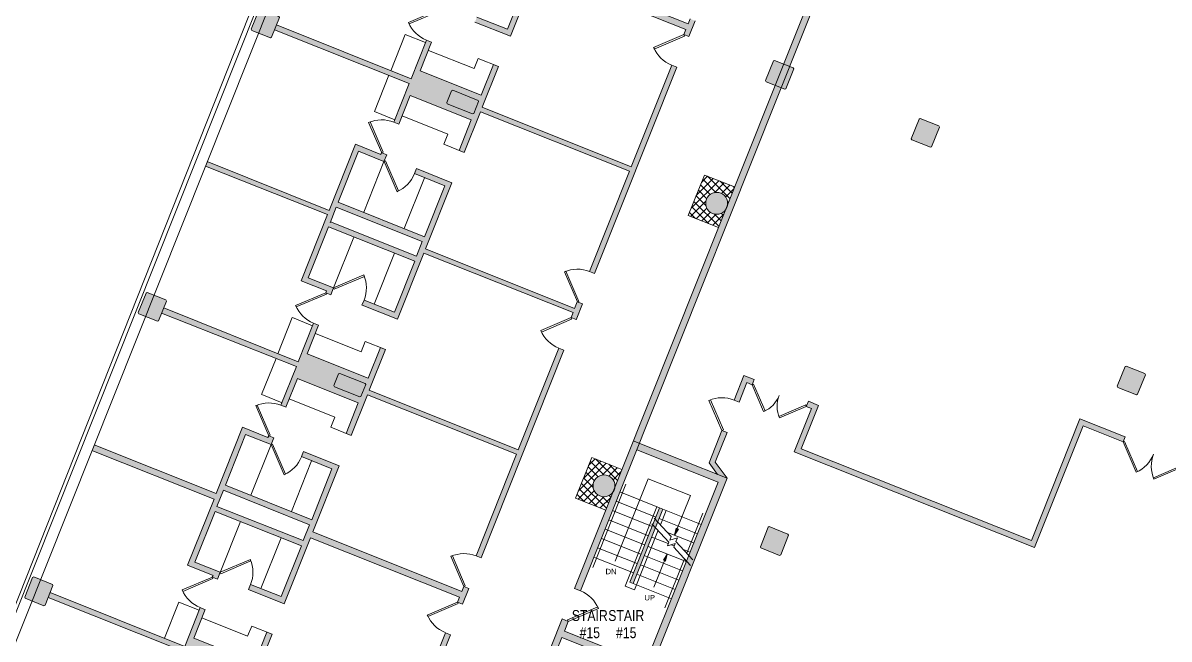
# Model space of a CAD drawing. Header units: inches. Extents: x -13 to 4331, y -638 to 2885.
# Drawn here: x 618 to 1876, y 1519 to 2195 of the extents above; entities that cross this region are included whole.
import ezdxf

# ---------------------------------------------------------------- set-up
doc = ezdxf.new("R2010")
doc.units = ezdxf.units.IN
doc.header["$MEASUREMENT"] = 0
doc.linetypes.add('Demolished', pattern=[0.1875, 0.125, -0.0625])
for name, color, linetype, lineweight in [('A-CASE', 7, 'Continuous', 9), ('A-DETL-THIN', 151, 'Continuous', 9), ('A-DOOR', 31, 'Demolished', 9), ('A-FLOR-STRS', 7, 'Continuous', 9), ('A-WALL', 113, 'Continuous', 13), ('A-WALL-PATT', 111, 'Continuous', 13), ('A-WALL-PRHT', 7, 'Continuous', 9), ('Chevy Chase Pavilion_3rd Floor Base_dwg', 8, 'Continuous', 9), ('NIC', 7, 'Continuous', 9), ('S-COLS', 52, 'Continuous', 13), ('TEXT', 7, 'Continuous', 9), ('TEXT - RCP', 7, 'Continuous', 9)]:
    doc.layers.add(name, color=color, linetype=linetype, lineweight=lineweight)
doc.styles.add('Arial', font='arial.ttf', dxfattribs={"height": 6})
doc.styles.add('Arial_1', font='arial.ttf', dxfattribs={"width": 0.8, "height": 12})
pattern_1 = [(45, (974.849, 1029.694), (-4.24264, 4.24264), []), (135, (974.849, 1029.694), (-4.24264, -4.24264), [])]

# ---------------------------------------------------------------- blocks, each defined once
blk = doc.blocks.new('Chevy Chase Pavilion_3rd Floor Base_dwg__U3-5518006-FIRST FLOOR DEMOLITION')
at = {"layer": 'A-DOOR', "color": 7, "linetype": 'Continuous', "flags": 128}
blk.add_lwpolyline([(0, 0), (25.5, 25.5), (26.1, 24.8), (26.7, 24.2), (1.2, -1.2)], close=True, dxfattribs=at)
at = {"layer": 'A-DOOR', "color": 7, "linetype": 'Continuous'}
blk.add_arc((0, 0), 36, 0, 45, dxfattribs=at)
blk = doc.blocks.new('Chevy Chase Pavilion_3rd Floor Base_dwg__U3-5518005-FIRST FLOOR DEMOLITION')
at = {"layer": 'A-DOOR', "color": 7, "linetype": 'Continuous', "flags": 128}
blk.add_lwpolyline([(0, 0), (25.5, 25.5), (26.1, 24.8), (26.7, 24.2), (1.2, -1.2)], close=True, dxfattribs=at)
at = {"layer": 'A-DOOR', "color": 7, "linetype": 'Continuous'}
blk.add_arc((0, 0), 36, 0, 45, dxfattribs=at)
blk = doc.blocks.new('Chevy Chase Pavilion_3rd Floor Base_dwg__U5-5518008-FIRST FLOOR DEMOLITION')
at = {"layer": 'A-DOOR', "color": 7, "linetype": 'Continuous', "flags": 128}
blk.add_lwpolyline([(0, 0), (25.5, -25.5), (26.1, -24.8), (26.7, -24.2), (1.2, 1.2)], close=True, dxfattribs=at)
at = {"layer": 'A-DOOR', "color": 7, "linetype": 'Continuous'}
blk.add_arc((0, 0), 36, 315, 0, dxfattribs=at)
blk = doc.blocks.new('Chevy Chase Pavilion_3rd Floor Base_dwg_cut-5518010-FIRST FLOOR DEMOLITION')
at = {"layer": 'A-FLOR-STRS', "flags": 128}
blk.add_lwpolyline([(-1, 0), (-0.125, 0), (-0.0625, -0.125), (0.0625, 0.125), (0.125, 0), (1, 0)], dxfattribs=at)
blk = doc.blocks.new('Chevy Chase Pavilion_3rd Floor Base_dwg__U12-5518020-FIRST FLOOR DEMOLITION')
at = {"layer": 'A-DOOR', "color": 7, "linetype": 'Continuous', "flags": 128}
blk.add_lwpolyline([(0, 0), (22.6, -22.6), (23.2, -22), (23.8, -21.4), (1.2, 1.2)], close=True, dxfattribs=at)
at = {"layer": 'A-DOOR', "color": 7, "linetype": 'Continuous'}
blk.add_arc((0, 0), 32, 315, 0, dxfattribs=at)
blk = doc.blocks.new('Chevy Chase Pavilion_3rd Floor Base_dwg__U12-5518021-FIRST FLOOR DEMOLITION')
at = {"layer": 'A-DOOR', "color": 7, "linetype": 'Continuous', "flags": 128}
blk.add_lwpolyline([(0, 0), (22.6, -22.6), (23.2, -22), (23.8, -21.4), (1.2, 1.2)], close=True, dxfattribs=at)
at = {"layer": 'A-DOOR', "color": 7, "linetype": 'Continuous'}
blk.add_arc((0, 0), 32, 315, 0, dxfattribs=at)
blk = doc.blocks.new('Chevy Chase Pavilion_3rd Floor Base_dwg__U5-5518022-FIRST FLOOR DEMOLITION')
at = {"layer": 'A-DOOR', "color": 7, "linetype": 'Continuous', "flags": 128}
blk.add_lwpolyline([(0, 0), (25.5, -25.5), (26.1, -24.8), (26.7, -24.2), (1.2, 1.2)], close=True, dxfattribs=at)
at = {"layer": 'A-DOOR', "color": 7, "linetype": 'Continuous'}
blk.add_arc((0, 0), 36, 315, 0, dxfattribs=at)
blk = doc.blocks.new('Chevy Chase Pavilion_3rd Floor Base_dwg-5020009-FIRST FLOOR DEMOLITION')
at = {"layer": 'A-FLOR-STRS'}
for points in [[(1333.3, 1632.9), (1335, 1640.8), (1337.5, 1639.8)], [(1323.4, 1604.5), (1320.9, 1605.5), (1325.1, 1612.4)]]:
    blk.add_hatch(color=256, dxfattribs=at).paths.add_polyline_path(points, flags=0)
at = {"layer": 'A-WALL-PATT', "lineweight": 9}
h = blk.add_hatch(color=7, dxfattribs=at)
h.paths.add_polyline_path([(1349, 2180), (1355.9, 2197.3), (1350.3, 2199.5), (1348.1, 2194), (1184.6, 2259.2), (1213.5, 2331.7), (1174.6, 2347.4), (1172.4, 2341.8), (1205.7, 2328.3), (1183.5, 2272.6), (1088.8, 2310.6), (1111, 2366.3), (1138.9, 2355.1), (1141.9, 2362.6), (1136.3, 2364.9), (1135.5, 2362.9), (1107.7, 2374.1), (1078.7, 2301.5), (945, 2354.9), (942.4, 2348.6), (1076.3, 2295.2), (1047.3, 2222.6), (1075.2, 2211.6), (1074.4, 2209.6), (1080, 2207.4), (1083, 2214.9), (1055.1, 2226), (1077.4, 2281.7), (1172.2, 2244.1), (1149.9, 2188.3), (1116.4, 2201.5), (1114.2, 2195.9), (1153.3, 2180.5), (1182.2, 2253), (1345.6, 2187.8), (1343.5, 2182.2), (1348.1, 2180.4)], flags=0)
h.paths.add_polyline_path([(1174, 2249.8), (1079.5, 2287.3), (1086.6, 2305), (1180.9, 2267.2), (1175.3, 2253)], flags=0)
for points in [[(1459.4, 2147.4), (1516.5, 2290.6), (1509.9, 2293.3), (1452.8, 2150), (1455.4, 2148.9)], [(889.9, 2178.8), (891.2, 2179.3), (899.8, 2200.9), (899.2, 2202.2), (878.7, 2210.3), (877.4, 2209.7), (868.9, 2188.2), (869.5, 2186.9), (888.5, 2179.3)], [(1454.1, 2122.4), (1455.4, 2122.9), (1464, 2144.5), (1463.4, 2145.8), (1443, 2153.9), (1441.7, 2153.3), (1433.1, 2131.8), (1433.7, 2130.5), (1452.8, 2122.9)], [(1294.5, 1733.9), (1450.1, 2124), (1443.4, 2126.6), (1391.3, 1995.9), (1390.9, 1993.7), (1390.1, 1991.6), (1388.9, 1989.7), (1287.9, 1736.5), (1291.7, 1735)], [(1111.7, 2095.2), (1113, 2095.8), (1118.2, 2108.8), (1117.6, 2110.1), (1089.8, 2121.2), (1088.5, 2120.6), (1083.3, 2107.6), (1083.8, 2106.3), (1111.3, 2095.4)], [(1613.9, 2058.6), (1615.2, 2059.2), (1623.8, 2080.8), (1623.2, 2082.1), (1602.7, 2090.2), (1601.5, 2089.6), (1592.9, 2068), (1593.5, 2066.7), (1612.5, 2059.2)], [(1380, 1985.1), (1381.2, 1985.3), (1382.7, 1985.6), (1383.7, 1985.9), (1383.8, 1986), (1384, 1986), (1384.1, 1986.1), (1384.6, 1986.3), (1385.6, 1986.8), (1386.6, 1987.6), (1387.7, 1988.4), (1388.4, 1989.2), (1389.1, 1990.1), (1389.7, 1991), (1390.4, 1992.4), (1390.7, 1993.1), (1391, 1994.3), (1391.2, 1995.3), (1391.3, 1996.5), (1391.3, 1997.8), (1391.2, 1999.2), (1391.1, 1999.3), (1391.2, 1999.4), (1391.1, 1999.6), (1390.8, 2000.6), (1390.5, 2001.5), (1390.1, 2002.4), (1389.6, 2003.4), (1388.9, 2004.4), (1388, 2005.4), (1387.2, 2006.1), (1386.1, 2007.1), (1385.9, 2007.1), (1384.5, 2007.9), (1384, 2008.1), (1382.2, 2008.7), (1382, 2008.8), (1379.6, 2009.1), (1377.2, 2008.9), (1374.8, 2008.2), (1374.8, 2008.1), (1372.8, 2007.1), (1370.9, 2005.5), (1369.4, 2003.7), (1368.3, 2001.5), (1367.6, 1999.3), (1367.4, 1996.9), (1367.7, 1994.6), (1367.8, 1994.3), (1368.3, 1992.8), (1368.6, 1992), (1369.4, 1990.5), (1369.8, 1990), (1370.3, 1989.3), (1371.4, 1988.2), (1372.1, 1987.7), (1373.1, 1986.9), (1374.6, 1986.1), (1374.7, 1986.1), (1374.8, 1986), (1375, 1986), (1375.3, 1985.9), (1376.3, 1985.5), (1377.6, 1985.3), (1379.1, 1985.1), (1379.7, 1985.1)], [(765.9, 1867.8), (767.2, 1868.3), (775.7, 1889.9), (775.2, 1891.2), (754.7, 1899.3), (753.4, 1898.7), (744.9, 1877.2), (745.4, 1875.9), (764.5, 1868.3)], [(987.9, 1784.7), (989.2, 1785.2), (994.4, 1798.2), (993.8, 1799.5), (965.9, 1810.6), (964.6, 1810.1), (959.4, 1797.1), (960, 1795.8), (987.5, 1784.8)], [(1839.9, 1787), (1841.2, 1787.6), (1849.7, 1809.1), (1849.2, 1810.4), (1828.7, 1818.5), (1827.4, 1818), (1818.9, 1796.4), (1819.4, 1795.1), (1838.5, 1787.6)], [(1256.4, 1675.2), (1257.7, 1675.4), (1259.2, 1675.7), (1260.1, 1676), (1260.2, 1676.1), (1260.4, 1676.1), (1260.5, 1676.2), (1261, 1676.4), (1262, 1676.9), (1263.1, 1677.7), (1264.1, 1678.5), (1264.8, 1679.3), (1265.5, 1680.2), (1266.1, 1681.1), (1266.8, 1682.5), (1267.2, 1683.5), (1267.4, 1684.3), (1267.6, 1685.4), (1267.7, 1686.5), (1267.7, 1687.8), (1267.6, 1689.3), (1267.5, 1689.4), (1267.6, 1689.5), (1267.5, 1689.6), (1267.2, 1690.6), (1267, 1691.2), (1266.5, 1692.5), (1266, 1693.4), (1265.3, 1694.4), (1264.4, 1695.4), (1263.6, 1696.2), (1262.5, 1697.1), (1262.3, 1697.2), (1261, 1697.9), (1260.7, 1698.1), (1258.6, 1698.8), (1258.4, 1698.8), (1256, 1699.1), (1253.6, 1698.9), (1251.2, 1698.2), (1251.2, 1698.2), (1249.2, 1697.1), (1247.3, 1695.6), (1245.8, 1693.8), (1244.7, 1691.6), (1244, 1689.4), (1243.8, 1687), (1244.1, 1684.7), (1244.2, 1684.4), (1244.7, 1682.9), (1244.9, 1682.1), (1245.7, 1680.8), (1246.2, 1680), (1246.7, 1679.4), (1247.6, 1678.4), (1248.5, 1677.7), (1249.5, 1677), (1251, 1676.2), (1251.1, 1676.2), (1251.2, 1676.1), (1251.4, 1676.1), (1251.7, 1675.9), (1252.8, 1675.6), (1254, 1675.3), (1255.5, 1675.2), (1256.1, 1675.2)], [(1287.8, 1579.9), (1320.4, 1661.7), (1316.7, 1663.2), (1284.1, 1581.4)], [(1448.3, 1610.9), (1449.6, 1611.4), (1458.1, 1633), (1457.6, 1634.3), (1437.1, 1642.4), (1435.8, 1641.8), (1427.3, 1620.3), (1427.8, 1619), (1446.9, 1611.4)], [(641.4, 1555.7), (642.7, 1556.2), (651.3, 1577.8), (650.7, 1579.1), (630.3, 1587.2), (629, 1586.6), (620.4, 1565.1), (621, 1563.8), (640, 1556.2)]]:
    blk.add_hatch(color=7, dxfattribs=at).paths.add_polyline_path(points, flags=0)
h = blk.add_hatch(color=7, dxfattribs=at)
h.paths.add_polyline_path([(1245.4, 1920.2), (1335.7, 2146.6), (1330.1, 2148.8), (1285.6, 2037.2), (1122.2, 2102.6), (1139.9, 2147.1), (1134.4, 2149.3), (1121, 2115.9), (1054.2, 2142.6), (1066.6, 2174), (1061, 2176.3), (1044.2, 2133.8), (896.6, 2192.9), (894.4, 2187.3), (1042.1, 2128.6), (1025.1, 2086.2), (1030.6, 2084), (1043.3, 2115.3), (1110.2, 2088.6), (1096.8, 2055.2), (1102.4, 2053), (1120.2, 2097.6), (1283.7, 2032.5), (1239.8, 1922.4)], flags=0)
h.paths.add_polyline_path([(1111.7, 2095.2), (1083.8, 2106.3), (1083.3, 2107.6), (1088.5, 2120.6), (1089.8, 2121.2), (1117.6, 2110.1), (1118.2, 2108.8), (1113, 2095.8)], flags=0)
h = blk.add_hatch(color=7, dxfattribs=at)
h.paths.add_polyline_path([(1225.2, 1869.4), (1232.1, 1886.7), (1226.5, 1889), (1223.6, 1881.9), (1060.1, 1947.1), (1089, 2019.6), (1050.2, 2035.3), (1047.9, 2029.7), (1081.3, 2016.2), (1059, 1960.5), (964.3, 1998.5), (986.6, 2054.2), (1014.4, 2043), (1017.4, 2050.5), (1011.8, 2052.8), (1011.1, 2050.8), (983.2, 2062), (954.3, 1989.4), (820.5, 2042.8), (818.6, 2038), (952.4, 1984.7), (923.5, 1912.1), (951.4, 1901), (950.6, 1899.1), (956.2, 1896.9), (959.2, 1904.4), (931.3, 1915.4), (953.5, 1971.2), (1048.3, 1933.5), (1026.1, 1877.8), (992.6, 1891), (990.4, 1885.4), (1029.4, 1870), (1058.3, 1942.4), (1221.8, 1877.2), (1219.6, 1871.7), (1223.6, 1870.1)], flags=0)
h.paths.add_polyline_path([(1050.1, 1939.2), (955.7, 1976.8), (962.1, 1992.9), (1056.5, 1955.1), (1051.4, 1942.4)], flags=0)
h = blk.add_hatch(color=7, dxfattribs=at)
h.paths.add_polyline_path([(1120.9, 1608.1), (1211.8, 1836), (1206.2, 1838.2), (1161.7, 1726.6), (998.3, 1792), (1016.1, 1836.6), (1010.5, 1838.8), (997.2, 1805.4), (930.3, 1832.1), (942.7, 1863.5), (937.1, 1865.7), (920.3, 1823.2), (772.7, 1882.4), (770.5, 1876.8), (918.3, 1818), (901.3, 1775.6), (906.9, 1773.4), (919.4, 1804.8), (986.3, 1778.1), (973, 1744.7), (978.6, 1742.5), (996.3, 1787), (1159.9, 1721.9), (1115.4, 1610.3), (1119.1, 1608.8)], flags=0)
h.paths.add_polyline_path([(987.9, 1784.7), (960, 1795.8), (959.4, 1797.1), (964.6, 1810.1), (965.9, 1810.6), (993.8, 1799.5), (994.4, 1798.2), (989.2, 1785.2)], flags=0)
h = blk.add_hatch(color=7, dxfattribs=at)
h.paths.add_polyline_path([(2459.2, 1485), (2463.6, 1496.1), (2458.1, 1498.4), (2455.9, 1492.8), (2439.8, 1499.2), (2437.6, 1493.6), (2455.9, 1486.3)], flags=0)
h.paths.add_polyline_path([(2364.7, 1490.3), (2364.9, 1490.6), (2362.9, 1493.5), (2365.7, 1495.5), (2366.4, 1494.5), (2375.9, 1518.2), (2404.2, 1506.9), (2406.4, 1512.5), (2372.5, 1526), (2360.7, 1496.3), (2362.9, 1493.1)], flags=0)
h.paths.add_polyline_path([(2477, 1529.6), (2485.5, 1550.9), (2392.6, 1588), (2390.4, 1582.4), (2477.7, 1547.6), (2471.4, 1531.8)], flags=0)
h.paths.add_polyline_path([(2154.1, 1591.3), (2178.9, 1653.5), (2182.9, 1651.9), (2191.5, 1673.5), (2193, 1672.9), (2195.2, 1678.4), (2188.1, 1681.3), (2179.5, 1659.7), (2175.6, 1661.3), (2150.8, 1599.1), (2145.2, 1601.3), (2152.5, 1619.6), (2141.3, 1624), (2139.1, 1618.4), (2144.7, 1616.2), (2137.4, 1597.9), (2150.8, 1592.6)], flags=0)
h.paths.add_polyline_path([(2357, 1595.7), (2359.2, 1601.3), (2353.6, 1603.5), (2365.9, 1634.5), (2341.5, 1644.2), (2339.3, 1638.6), (2358.1, 1631.1), (2345.8, 1600.2), (2353.6, 1597.1)], flags=0)
h.paths.add_polyline_path([(1989.6, 1607.8), (2013.8, 1668.4), (2071.4, 1645.5), (2070.9, 1646.7), (2072.7, 1651.4), (2010.5, 1676.2), (1986.3, 1615.6), (1922.7, 1640.9), (1944, 1694.4), (1894.4, 1714.2), (1892.2, 1708.6), (1936.2, 1691.1), (1914.9, 1637.6), (1986.3, 1609.1)], flags=0)
h.paths.add_polyline_path([(2283.4, 1611.8), (2300.3, 1654.2), (2305.8, 1652), (2308.1, 1657.5), (2296.9, 1662), (2280, 1619.6), (2260.5, 1627.4), (2269.1, 1649), (2262.1, 1651.8), (2259.8, 1646.2), (2261.3, 1645.6), (2252.7, 1624.1), (2280, 1613.2)], flags=0)
h.paths.add_polyline_path([(1728, 1619.4), (1781.3, 1752.9), (1825.3, 1735.3), (1827.5, 1740.9), (1777.9, 1760.7), (1724.7, 1627.2), (1472.2, 1727.9), (1491.2, 1775.5), (1480, 1780), (1477.7, 1774.4), (1483.4, 1772.2), (1464.4, 1724.5), (1724.7, 1620.7)], flags=0)
h.paths.add_polyline_path([(2105.7, 1631.8), (2107.9, 1637.4), (2095, 1642.5), (2092.8, 1636.9), (2100.9, 1633.7)], flags=0)
h.paths.add_polyline_path([(1390.8, 1695.5), (1377.9, 1713.3), (1390.8, 1745.6), (1385.2, 1747.8), (1371.1, 1712.5), (1380.4, 1699.6), (1390.8, 1695.5)], flags=0)
h.paths.add_polyline_path([(1404.1, 1779), (1412.6, 1800.4), (1418.3, 1798.1), (1420.5, 1803.7), (1409.3, 1808.2), (1398.5, 1781.2)], flags=0)
h = blk.add_hatch(color=7, dxfattribs=at)
h.paths.add_polyline_path([(1100.7, 1557.3), (1107.6, 1574.6), (1102, 1576.9), (1099.8, 1571.3), (936.3, 1636.6), (965.2, 1709), (926.3, 1724.7), (924.1, 1719.2), (957.4, 1705.7), (935.2, 1650), (840.5, 1687.9), (862.7, 1743.6), (890.6, 1732.5), (893.6, 1740), (888, 1742.2), (887.2, 1740.3), (859.4, 1751.4), (830.4, 1678.9), (696.7, 1732.3), (694.1, 1725.9), (828, 1672.6), (799, 1600), (826.9, 1588.9), (826.1, 1587), (831.7, 1584.8), (834.7, 1592.3), (806.8, 1603.3), (829.1, 1659.1), (923.8, 1621.4), (901.6, 1565.7), (868.1, 1578.9), (865.9, 1573.3), (905, 1557.9), (933.9, 1630.3), (1097.3, 1565.1), (1095.1, 1559.6), (1099.8, 1557.7)], flags=0)
h.paths.add_polyline_path([(925.7, 1627.1), (831.2, 1664.7), (838.3, 1682.3), (932.6, 1644.5), (927, 1630.3)], flags=0)
h = blk.add_hatch(color=7, dxfattribs=at)
h.paths.add_polyline_path([(1210, 1482.3), (1305.8, 1482.3), (1390.8, 1695.5), (1287.9, 1736.5), (1267.7, 1685.9), (1267.3, 1683.8), (1266.5, 1681.7), (1265.3, 1679.8), (1223.3, 1574.6), (1230, 1572), (1291.7, 1726.8), (1380.9, 1691.2), (1301.5, 1492.2), (1212.3, 1527.7), (1216.6, 1538.5), (1210, 1541.2), (1186.5, 1482.3), (1209.5, 1482.3)], flags=0)
h.paths.add_polyline_path([(1197.2, 1489.9), (1209.5, 1520.7), (1286.6, 1489.9), (1209.5, 1489.9)], flags=0)
h = blk.add_hatch(color=7, dxfattribs=at)
h.paths.add_polyline_path([(995.8, 1294.4), (1087.4, 1523.9), (1081.8, 1526.1), (1037.3, 1414.5), (873.9, 1479.9), (891.6, 1524.5), (886.1, 1526.7), (872.7, 1493.3), (805.9, 1520), (818.3, 1551.4), (812.7, 1553.6), (795.9, 1511.1), (648.3, 1570.3), (646.1, 1564.7), (793.8, 1505.9), (776.8, 1463.5), (782.4, 1461.3), (795, 1492.7), (861.8, 1466), (848.5, 1432.6), (854.1, 1430.4), (871.9, 1474.9), (1035.4, 1409.8), (990.3, 1296.7)], flags=0)
h.paths.add_polyline_path([(864.5, 1472.6), (834.8, 1484.4), (840.7, 1499.3), (870.4, 1487.4), (864.6, 1473)], flags=0)
at = {"layer": 'A-WALL-PRHT'}
h = blk.add_hatch(dxfattribs=at)
h.set_pattern_fill('FP_7', color=256, style=0, pattern_type=2)
h.set_pattern_definition(pattern_1)
h.paths.add_polyline_path([(1381.2, 1970.6), (1388.9, 1989.7), (1387.2, 1987.9), (1385.2, 1986.6), (1384.1, 1986.1), (1384, 1986), (1383.8, 1986), (1382.9, 1985.6), (1380.5, 1985.1), (1378.1, 1985.2), (1375.7, 1985.7), (1375, 1986), (1374.8, 1986), (1374.6, 1986.1), (1373.4, 1986.7), (1371.4, 1988.1), (1369.8, 1989.9), (1368.5, 1992.2), (1367.7, 1994.5), (1367.4, 1996.9), (1367.6, 1999.3), (1368.4, 2001.7), (1369.4, 2003.7), (1370.9, 2005.6), (1372.8, 2007.1), (1375, 2008.3), (1377.4, 2008.9), (1379.8, 2009.1), (1382.2, 2008.7), (1384.5, 2007.9), (1386, 2007.1), (1386.1, 2007.1), (1386.2, 2006.9), (1386.6, 2006.7), (1388.4, 2005), (1389.8, 2003), (1390.8, 2000.8), (1391.1, 1999.6), (1391.2, 1999.4), (1391.1, 1999.3), (1391.3, 1998.4), (1391.3, 1995.9), (1399, 2015.1), (1366, 2028.2), (1348.2, 1983.7), (1380.7, 1970.8)], flags=0)
h = blk.add_hatch(dxfattribs=at)
h.set_pattern_fill('FP_7', color=256, style=0, pattern_type=2)
h.set_pattern_definition(pattern_1)
h.paths.add_polyline_path([(1257.7, 1660.6), (1265.3, 1679.8), (1263.6, 1678.1), (1261.6, 1676.7), (1260.5, 1676.2), (1260.4, 1676.1), (1260.2, 1676.1), (1259.4, 1675.7), (1257, 1675.2), (1254.5, 1675.2), (1252.1, 1675.7), (1251.4, 1676.1), (1251.2, 1676.1), (1251, 1676.2), (1249.9, 1676.7), (1247.9, 1678.2), (1246.2, 1680), (1244.9, 1682.1), (1244.1, 1684.4), (1243.8, 1687), (1244, 1689.4), (1244.8, 1691.8), (1245.8, 1693.8), (1247.3, 1695.7), (1249.3, 1697.2), (1251.4, 1698.3), (1253.8, 1699), (1256.2, 1699.2), (1258.7, 1698.8), (1261, 1698), (1262.4, 1697.1), (1262.5, 1697.1), (1262.6, 1697), (1263.1, 1696.7), (1264.9, 1695), (1266.3, 1693), (1267.2, 1690.8), (1267.5, 1689.6), (1267.6, 1689.5), (1267.5, 1689.4), (1267.7, 1688.4), (1267.7, 1685.9), (1275.4, 1705.1), (1242.4, 1718.3), (1224.6, 1673.8), (1257, 1660.9)], flags=0)
at = {"layer": 'A-CASE'}
for p, q in [((1037.7, 2182.3), (1021.9, 2142.6)), ((1037.8, 2182.2), (1060.1, 2173.4)), ((1004, 2097.9), (1019.9, 2137.6)), ((1004.1, 2097.9), (1026.4, 2088.9)), ((992.2, 1987.3), (1014.4, 2043.1)), ((1036.7, 1969.4), (1059, 2025.2)), ((981.4, 1960.1), (959.2, 1904.3)), ((1026, 1942.4), (1003.8, 1886.6)), ((913.9, 1871.7), (898, 1832)), ((914, 1871.7), (936, 1862.9)), ((880.2, 1787.4), (896, 1827)), ((880.3, 1787.3), (902.6, 1778.4)), ((868.3, 1676.8), (890.6, 1732.5)), ((912.9, 1658.9), (935.1, 1714.6)), ((856.9, 1648), (834.7, 1592.2)), ((901.5, 1630.3), (879.3, 1574.5)), ((789.4, 1559.6), (773.6, 1519.9)), ((789.5, 1559.6), (811.8, 1550.7))]:
    blk.add_line(p, q, dxfattribs=at)
at = {"layer": 'A-CASE', "flags": 128}
for points in [[(1063.1, 2164.9), (1113.2, 2144.9), (1117.6, 2156), (1139.9, 2147.1)], [(1034.4, 2093), (1084.5, 2073), (1080.1, 2061.9), (1102.4, 2053)], [(939.2, 1854.3), (989.4, 1834.3), (993.8, 1845.4), (1016.1, 1836.6)], [(910.5, 1782.5), (960.7, 1762.5), (956.3, 1751.4), (978.6, 1742.5)], [(814.8, 1542.2), (864.9, 1522.2), (869.3, 1533.3), (891.6, 1524.5)]]:
    blk.add_lwpolyline(points, dxfattribs=at)
at = {"layer": 'A-FLOR-STRS'}
for p, q in [((1279.8, 1688.9), (1243.4, 1597.6)), ((1316.7, 1663.2), (1273.2, 1680.5)), ((1308.6, 1642.7), (1265.1, 1660.1)), ((1312.6, 1652.9), (1269.2, 1670.3)), ((1323.9, 1660.3), (1317.7, 1644.5)), ((1320.4, 1661.7), (1362.4, 1644.9)), ((1304.5, 1632.5), (1261, 1649.8)), ((1316.3, 1651.5), (1358.3, 1634.7)), ((1364.1, 1657.2), (1346.6, 1613.3)), ((1300.4, 1622.3), (1256.9, 1639.6)), ((1325.6, 1635.9), (1354.3, 1624.5)), ((1333.3, 1632.9), (1335, 1640.8)), ((1337.5, 1639.8), (1333.3, 1632.9)), ((1335, 1640.8), (1337.5, 1639.8)), ((1296.3, 1612.1), (1252.9, 1629.4)), ((1308.2, 1631), (1326.3, 1623.8)), ((1329.3, 1622.6), (1332.8, 1621.2)), ((1292.3, 1601.9), (1248.8, 1619.2)), ((1300, 1610.6), (1342, 1593.8)), ((1304.1, 1620.8), (1346.1, 1604.1)), ((1325.1, 1612.4), (1310.6, 1576)), ((1320.9, 1605.5), (1325.1, 1612.4)), ((1325.1, 1612.4), (1323.4, 1604.5)), ((1342.9, 1617.2), (1350.2, 1614.3)), ((1288.2, 1591.6), (1244.7, 1609)), ((1296, 1600.4), (1338, 1583.6)), ((1323.4, 1604.5), (1320.9, 1605.5)), ((1344.1, 1607.1), (1322.6, 1553.2)), ((1291.9, 1590.2), (1333.9, 1573.4)), ((1287.8, 1579.9), (1329.8, 1563.2))]:
    blk.add_line(p, q, dxfattribs=at)
at = {"layer": 'A-FLOR-STRS', "flags": 128}
for points in [[(1333.3, 1632.9), (1350.6, 1676.5), (1304.2, 1695), (1268.2, 1604.7)], [(1313.9, 1664.3), (1279.1, 1577), (1289.1, 1573), (1315.2, 1638.4)]]:
    blk.add_lwpolyline(points, dxfattribs=at)
at = {"layer": 'A-WALL', "color": 7, "lineweight": 9}
for p, q in [((1061.1, 2176.2), (1066.7, 2174)), ((1025.1, 2086.2), (1030.7, 2084)), ((1011.9, 2052.7), (1017.5, 2050.5)), ((1014.4, 2043), (1017.4, 2050.5)), ((1048, 2029.8), (1050.2, 2035.3)), ((955.7, 1976.7), (1050.2, 1939.2)), ((950.7, 1899.1), (956.2, 1896.8)), ((959.2, 1904.4), (956.2, 1896.9)), ((992.6, 1890.9), (990.3, 1885.3)), ((1219.6, 1871.7), (1225.2, 1869.5)), ((901.4, 1775.6), (907, 1773.4)), ((888.1, 1742.2), (893.6, 1740)), ((890.6, 1732.4), (893.6, 1740)), ((924.1, 1719.2), (926.3, 1724.8)), ((826.2, 1587), (831.8, 1584.7)), ((834.7, 1592.3), (831.7, 1584.8)), ((868.1, 1578.9), (865.9, 1573.3)), ((1095.1, 1559.6), (1100.7, 1557.4)), ((812.8, 1553.6), (818.3, 1551.3))]:
    blk.add_line(p, q, dxfattribs=at)
at = {"layer": 'A-WALL', "color": 7, "lineweight": 9, "flags": 128}
for points in [[(-13.4, -15.7), (1142, 2881.3), (1838.7, 2603.4), (1724.6, 2317.4), (1719.1, 2319.6), (1819.7, 2572), (1139.7, 2843.2), (0.1, -14.3)], [(1172.2, 2244.1), (1149.9, 2188.3), (1116.4, 2201.5)], [(1114.2, 2195.9), (1153.3, 2180.5), (1182.2, 2253), (1345.6, 2187.8), (1343.5, 2182.2), (1349, 2180), (1355.9, 2197.3)], [(1350.3, 2199.5), (1348.1, 2194), (1184.6, 2259.2)], [(1520.7, 2320.3), (1223.4, 1574.6), (1230, 1572), (1527.3, 2317.6)], [(896.6, 2192.9), (1044.2, 2133.8), (1061, 2176.3)], [(894.4, 2187.3), (1042.1, 2128.6), (1025.1, 2086.2)], [(1066.6, 2174), (1054.2, 2142.6), (1121, 2115.9), (1134.4, 2149.3)], [(1139.9, 2147.1), (1122.2, 2102.6), (1285.6, 2037.2), (1330.1, 2148.8), (1335.7, 2146.6), (1245.4, 1920.2), (1239.8, 1922.4), (1283.7, 2032.5), (1120.2, 2097.6), (1102.4, 2053)], [(1030.6, 2084), (1043.3, 2115.3), (1110.2, 2088.6), (1096.8, 2055.2)], [(820.4, 2042.9), (954.3, 1989.4), (983.2, 2062), (1011.1, 2050.8), (1011.8, 2052.8)], [(1047.9, 2029.7), (1081.3, 2016.2), (1059, 1960.5), (964.3, 1998.5), (986.6, 2054.2), (1014.4, 2043)], [(818.6, 2038), (952.4, 1984.7), (923.5, 1912.1), (951.4, 1901), (950.6, 1899.1)], [(1050.2, 2035.3), (1089, 2019.6), (1060.1, 1947.1), (1223.6, 1881.9), (1226.5, 1889), (1232.1, 1886.7), (1225.2, 1869.4)], [(955.3, 1975.9), (962.1, 1992.9), (1056.5, 1955.1), (1050.1, 1939)], [(992.6, 1891), (1026.1, 1877.8), (1048.3, 1933.5), (953.5, 1971.2), (931.3, 1915.4), (959.2, 1904.4)], [(990.4, 1885.4), (1029.4, 1870), (1058.3, 1942.4), (1221.8, 1877.2), (1219.6, 1871.7)], [(770.5, 1876.8), (918.3, 1818), (901.3, 1775.6)], [(772.8, 1882.4), (920.3, 1823.2), (937.1, 1865.7)], [(937.2, 1865.7), (942.7, 1863.5), (930.3, 1832.1), (997.2, 1805.4), (1010.5, 1838.8)], [(1016.1, 1836.6), (998.3, 1792), (1161.7, 1726.6), (1206.2, 1838.2), (1211.8, 1836), (1120.9, 1608.1), (1115.4, 1610.3), (1159.9, 1721.9), (996.3, 1787), (978.6, 1742.5)], [(906.9, 1773.4), (919.4, 1804.8), (986.3, 1778.1), (973, 1744.7)], [(696.6, 1732.3), (830.4, 1678.9), (859.4, 1751.4), (887.2, 1740.3), (888, 1742.2)], [(1380.4, 1699.6), (1371.1, 1712.5), (1385.2, 1747.8), (1390.8, 1745.6), (1377.9, 1713.3), (1390.8, 1695.5)], [(924.1, 1719.2), (957.4, 1705.7), (935.2, 1650), (840.5, 1687.9), (862.7, 1743.6), (890.6, 1732.5)], [(1287.9, 1736.5), (1390.8, 1695.5), (1305.8, 1482.3), (1186.5, 1482.3), (1210, 1541.2), (1216.6, 1538.5), (1212.3, 1527.7), (1301.5, 1492.2), (1380.9, 1691.2), (1291.7, 1726.8)], [(694.1, 1725.9), (828, 1672.6), (799, 1600), (826.9, 1588.9), (826.1, 1587)], [(926.3, 1724.7), (965.2, 1709), (936.3, 1636.6), (1099.7, 1571.3)], [(868.1, 1578.9), (901.6, 1565.7), (923.8, 1621.4), (829.1, 1659.1), (806.8, 1603.3), (834.7, 1592.3)], [(865.9, 1573.3), (905, 1557.9), (933.9, 1630.3), (1097.3, 1565.1), (1095.1, 1559.6)], [(1099.8, 1571.3), (1102, 1576.9), (1107.6, 1574.6), (1100.7, 1557.3)], [(646.1, 1564.7), (793.8, 1505.9), (776.8, 1463.5), (782.4, 1461.3), (795, 1492.7), (861.8, 1466), (848.5, 1432.6)], [(648.3, 1570.3), (795.9, 1511.1), (812.7, 1553.6)], [(818.3, 1551.4), (805.9, 1520), (872.7, 1493.3), (886.1, 1526.7)], [(891.6, 1524.5), (873.9, 1479.9), (1037.3, 1414.5), (1081.8, 1526.1), (1087.4, 1523.9), (995.8, 1294.4), (990.3, 1296.7), (1035, 1408.9)]]:
    blk.add_lwpolyline(points, dxfattribs=at)
for points in [[(1398.5, 1781.2), (1409.3, 1808.2), (1420.5, 1803.7), (1418.3, 1798.1), (1412.6, 1800.4), (1404.1, 1779)], [(1477.7, 1774.4), (1480, 1780), (1491.2, 1775.5), (1472.2, 1727.9), (1724.7, 1627.2), (1777.9, 1760.7), (1827.5, 1740.9), (1825.3, 1735.3), (1781.3, 1752.9), (1728, 1619.4), (1464.4, 1724.5), (1483.4, 1772.2)], [(925.7, 1627.1), (831.2, 1664.7), (838.3, 1682.3), (932.6, 1644.5)], [(1316.7, 1663.2), (1320.4, 1661.7), (1287.8, 1579.9), (1284.1, 1581.4)], [(1286.6, 1489.9), (1197.2, 1489.9), (1209.5, 1520.7)]]:
    blk.add_lwpolyline(points, close=True, dxfattribs=at)
at = {"layer": 'A-WALL-PRHT', "flags": 128}
for points in [[(1381.3, 1970.6), (1348.2, 1983.7), (1366, 2028.2), (1399, 2015.1)], [(1257.7, 1660.6), (1224.6, 1673.8), (1242.4, 1718.3), (1275.4, 1705.1)]]:
    blk.add_lwpolyline(points, dxfattribs=at)
at = {"layer": 'NIC', "flags": 128}
blk.add_lwpolyline([(408.3, -637.8), (-13.4, -15.7), (1142, 2881.3), (1809.4, 2615.1), (1910.5, 2868.6), (4259.6, 1931.3), (4259.6, -637.8)], close=True, dxfattribs=at)
at = {"layer": 'S-COLS', "color": 7, "lineweight": 9, "flags": 128}
for points in [[(868.9, 2188.2), (869.5, 2186.9), (889.9, 2178.8), (891.2, 2179.3), (899.8, 2200.9), (899.2, 2202.2), (878.7, 2210.3), (877.4, 2209.7)], [(1433.1, 2131.8), (1433.7, 2130.5), (1454.1, 2122.4), (1455.4, 2122.9), (1464, 2144.5), (1463.4, 2145.8), (1443, 2153.9), (1441.7, 2153.3)], [(1111.7, 2095.2), (1113, 2095.8), (1118.2, 2108.8), (1117.6, 2110.1), (1089.8, 2121.2), (1088.5, 2120.6), (1083.3, 2107.6), (1083.8, 2106.3)], [(1592.9, 2068), (1593.5, 2066.7), (1613.9, 2058.6), (1615.2, 2059.2), (1623.8, 2080.8), (1623.2, 2082.1), (1602.7, 2090.2), (1601.5, 2089.6)], [(744.9, 1877.2), (745.4, 1875.9), (765.9, 1867.8), (767.2, 1868.3), (775.7, 1889.9), (775.2, 1891.2), (754.7, 1899.3), (753.4, 1898.7)], [(987.9, 1784.7), (989.2, 1785.2), (994.4, 1798.2), (993.8, 1799.5), (965.9, 1810.6), (964.6, 1810.1), (959.4, 1797.1), (960, 1795.8)], [(1818.9, 1796.4), (1819.4, 1795.1), (1839.9, 1787), (1841.2, 1787.6), (1849.7, 1809.1), (1849.2, 1810.4), (1828.7, 1818.5), (1827.4, 1818)], [(1427.3, 1620.3), (1427.8, 1619), (1448.3, 1610.9), (1449.6, 1611.4), (1458.1, 1633), (1457.6, 1634.3), (1437.1, 1642.4), (1435.8, 1641.8)], [(620.4, 1565.1), (621, 1563.8), (641.4, 1555.7), (642.7, 1556.2), (651.3, 1577.8), (650.7, 1579.1), (630.3, 1587.2), (629, 1586.6)]]:
    blk.add_lwpolyline(points, close=True, dxfattribs=at)
at = {"layer": 'S-COLS', "color": 7, "lineweight": 9}
for centre in [(1379.4, 1997.1), (1255.8, 1687.2)]:
    blk.add_circle(centre, 12, dxfattribs=at)
at = {"extrusion": (0, 0, -1), "zscale": -1}
for name, p, rotation in [('Chevy Chase Pavilion_3rd Floor Base_dwg__U3-5518005-FIRST FLOOR DEMOLITION', (-1074.5, 2209.6), 292.0354846006674), ('Chevy Chase Pavilion_3rd Floor Base_dwg__U3-5518005-FIRST FLOOR DEMOLITION', (-1343.4, 2182.2), 291.8572630143519), ('Chevy Chase Pavilion_3rd Floor Base_dwg__U3-5518005-FIRST FLOOR DEMOLITION', (-1014.5, 2043), 201.6025338591353), ('Chevy Chase Pavilion_3rd Floor Base_dwg__U3-5518005-FIRST FLOOR DEMOLITION', (-950.7, 1899.1), 292.0354846006674), ('Chevy Chase Pavilion_3rd Floor Base_dwg__U3-5518005-FIRST FLOOR DEMOLITION', (-1219.6, 1871.7), 291.8572630143519), ('Chevy Chase Pavilion_3rd Floor Base_dwg__U5-5518022-FIRST FLOOR DEMOLITION', (-1385.2, 1747.8), 111.7201568847644), ('Chevy Chase Pavilion_3rd Floor Base_dwg__U12-5518021-FIRST FLOOR DEMOLITION', (-1477.7, 1774.4), 21.74199999999993), ('Chevy Chase Pavilion_3rd Floor Base_dwg__U3-5518005-FIRST FLOOR DEMOLITION', (-890.6, 1732.4), 201.6025338591353), ('Chevy Chase Pavilion_3rd Floor Base_dwg__U5-5518022-FIRST FLOOR DEMOLITION', (-1892.2, 1708.6), 21.74199999999709), ('Chevy Chase Pavilion_3rd Floor Base_dwg__U3-5518005-FIRST FLOOR DEMOLITION', (-826.2, 1587), 292.0354846006674), ('Chevy Chase Pavilion_3rd Floor Base_dwg__U3-5518005-FIRST FLOOR DEMOLITION', (-1095.1, 1559.6), 291.8572630143519)]:
    blk.add_blockref(name, p, dxfattribs=dict(at, rotation=rotation))
for name, p, rotation in [('Chevy Chase Pavilion_3rd Floor Base_dwg__U3-5518006-FIRST FLOOR DEMOLITION', (1012, 2052.7), 68.5257963831819), ('Chevy Chase Pavilion_3rd Floor Base_dwg__U3-5518006-FIRST FLOOR DEMOLITION', (959.2, 1904.4), 338.0928456416497), ('Chevy Chase Pavilion_3rd Floor Base_dwg__U3-5518006-FIRST FLOOR DEMOLITION', (1226.6, 1888.9), 68.23615688476745), ('Chevy Chase Pavilion_3rd Floor Base_dwg__U12-5518020-FIRST FLOOR DEMOLITION', (1418.3, 1798.1), 338.2580000000013), ('Chevy Chase Pavilion_3rd Floor Base_dwg__U3-5518006-FIRST FLOOR DEMOLITION', (888.1, 1742.1), 68.5257963831819), ('Chevy Chase Pavilion_3rd Floor Base_dwg__U5-5518008-FIRST FLOOR DEMOLITION', (1825.3, 1735.3), 338.258), ('Chevy Chase Pavilion_3rd Floor Base_dwg__U3-5518006-FIRST FLOOR DEMOLITION', (834.7, 1592.3), 338.0928456416497), ('Chevy Chase Pavilion_3rd Floor Base_dwg__U3-5518006-FIRST FLOOR DEMOLITION', (1102.1, 1576.8), 68.23615688476745), ('Chevy Chase Pavilion_3rd Floor Base_dwg__U5-5518008-FIRST FLOOR DEMOLITION', (1216.6, 1538.5), 68.23615688476745)]:
    blk.add_blockref(name, p, dxfattribs=dict(rotation=rotation))
at = {"xscale": 31.24999999999998, "yscale": 31.24999999999998, "zscale": 31.24999999999998, "rotation": 312.7095432594521}
for p in [(1329.6, 1622.7), (1332.1, 1628.9)]:
    blk.add_blockref('Chevy Chase Pavilion_3rd Floor Base_dwg_cut-5518010-FIRST FLOOR DEMOLITION', p, dxfattribs=at)
at = {"layer": 'A-FLOR-STRS', "char_height": 6, "attachment_point": 2, "line_spacing_factor": 0.941778, "style": 'Arial'}
for s, insert, width in [('DN', (1263.5, 1596.2), 14.398), ('UP', (1305.9, 1567.5), 13.884)]:
    blk.add_mtext(s, dxfattribs=dict(at, insert=insert, width=width))
at = {"layer": 'TEXT', "insert": (1280.2, 1550.9), "char_height": 12, "width": 45.544, "attachment_point": 2, "line_spacing_factor": 0.941778, "style": 'Arial_1'}
blk.add_mtext('STAIR\\P#15', dxfattribs=at)
at = {"layer": 'TEXT - RCP', "insert": (1240.2, 1550.9), "char_height": 12, "width": 45.544, "attachment_point": 2, "line_spacing_factor": 0.941778, "style": 'Arial_1'}
blk.add_mtext('STAIR\\P#15', dxfattribs=at)

msp = doc.modelspace()

# ---------------------------------------------------------------- linework, layer by layer
at = {"layer": 'A-DETL-THIN'}
msp.add_line((1136.6, 2885.5), (-13.2, -15.9), dxfattribs=at)

# ---------------------------------------------------------------- block references
at = {"layer": 'Chevy Chase Pavilion_3rd Floor Base_dwg', "color": 7}
msp.add_blockref('Chevy Chase Pavilion_3rd Floor Base_dwg-5020009-FIRST FLOOR DEMOLITION', (0, 0), dxfattribs=at)

doc.saveas('drawing.dxf')
